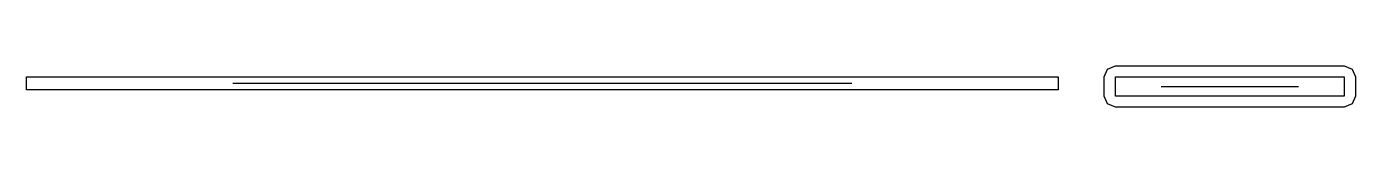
# Model space of a CAD drawing. Header units: millimetres. Extents: x -4 to 1831, y -123 to 4.
# Drawn here: x 1412.9 to 1830.8, y -9.5 to 3.5 of the extents above; entities that cross this region are included whole.
import ezdxf

# ---------------------------------------------------------------- set-up
doc = ezdxf.new("R2010")
doc.units = ezdxf.units.MM

msp = doc.modelspace()

# ---------------------------------------------------------------- linework, layer by layer
at = {"layer": 'K04_CUT'}
msp.add_lwpolyline([(1412.890298, 0), (1737.330298, 0), (1737.330298, -4), (1412.890298, -4), (1412.890298, 0)], close=True, dxfattribs=at)
at = {"layer": 'K04_GRAIN'}
msp.add_lwpolyline([(1477.778298, -2), (1672.442298, -2)], dxfattribs=at)
at = {"layer": 'K04_STITCH'}
msp.add_lwpolyline([(1412.890298, 0), (1737.330298, 0), (1737.330298, -4), (1412.890298, -4)], close=True, dxfattribs=at)
at = {"layer": 'K05_CUT'}
msp.add_lwpolyline([(1755.330298, 3.5), (1827.330298, 3.5), (1829.805172, 2.474874), (1830.830298, 0), (1830.830298, -6), (1829.805172, -8.474874), (1827.330298, -9.5), (1755.330298, -9.5), (1752.855424, -8.474874), (1751.830298, -6), (1751.830298, 0), (1752.855424, 2.474874), (1755.330298, 3.5)], close=True, dxfattribs=at)
at = {"layer": 'K05_GRAIN'}
msp.add_lwpolyline([(1769.730298, -3), (1812.930298, -3)], dxfattribs=at)
at = {"layer": 'K05_STITCH'}
msp.add_lwpolyline([(1755.330298, 0), (1827.330298, 0), (1827.330298, -6), (1755.330298, -6)], close=True, dxfattribs=at)

doc.saveas('drawing.dxf')
